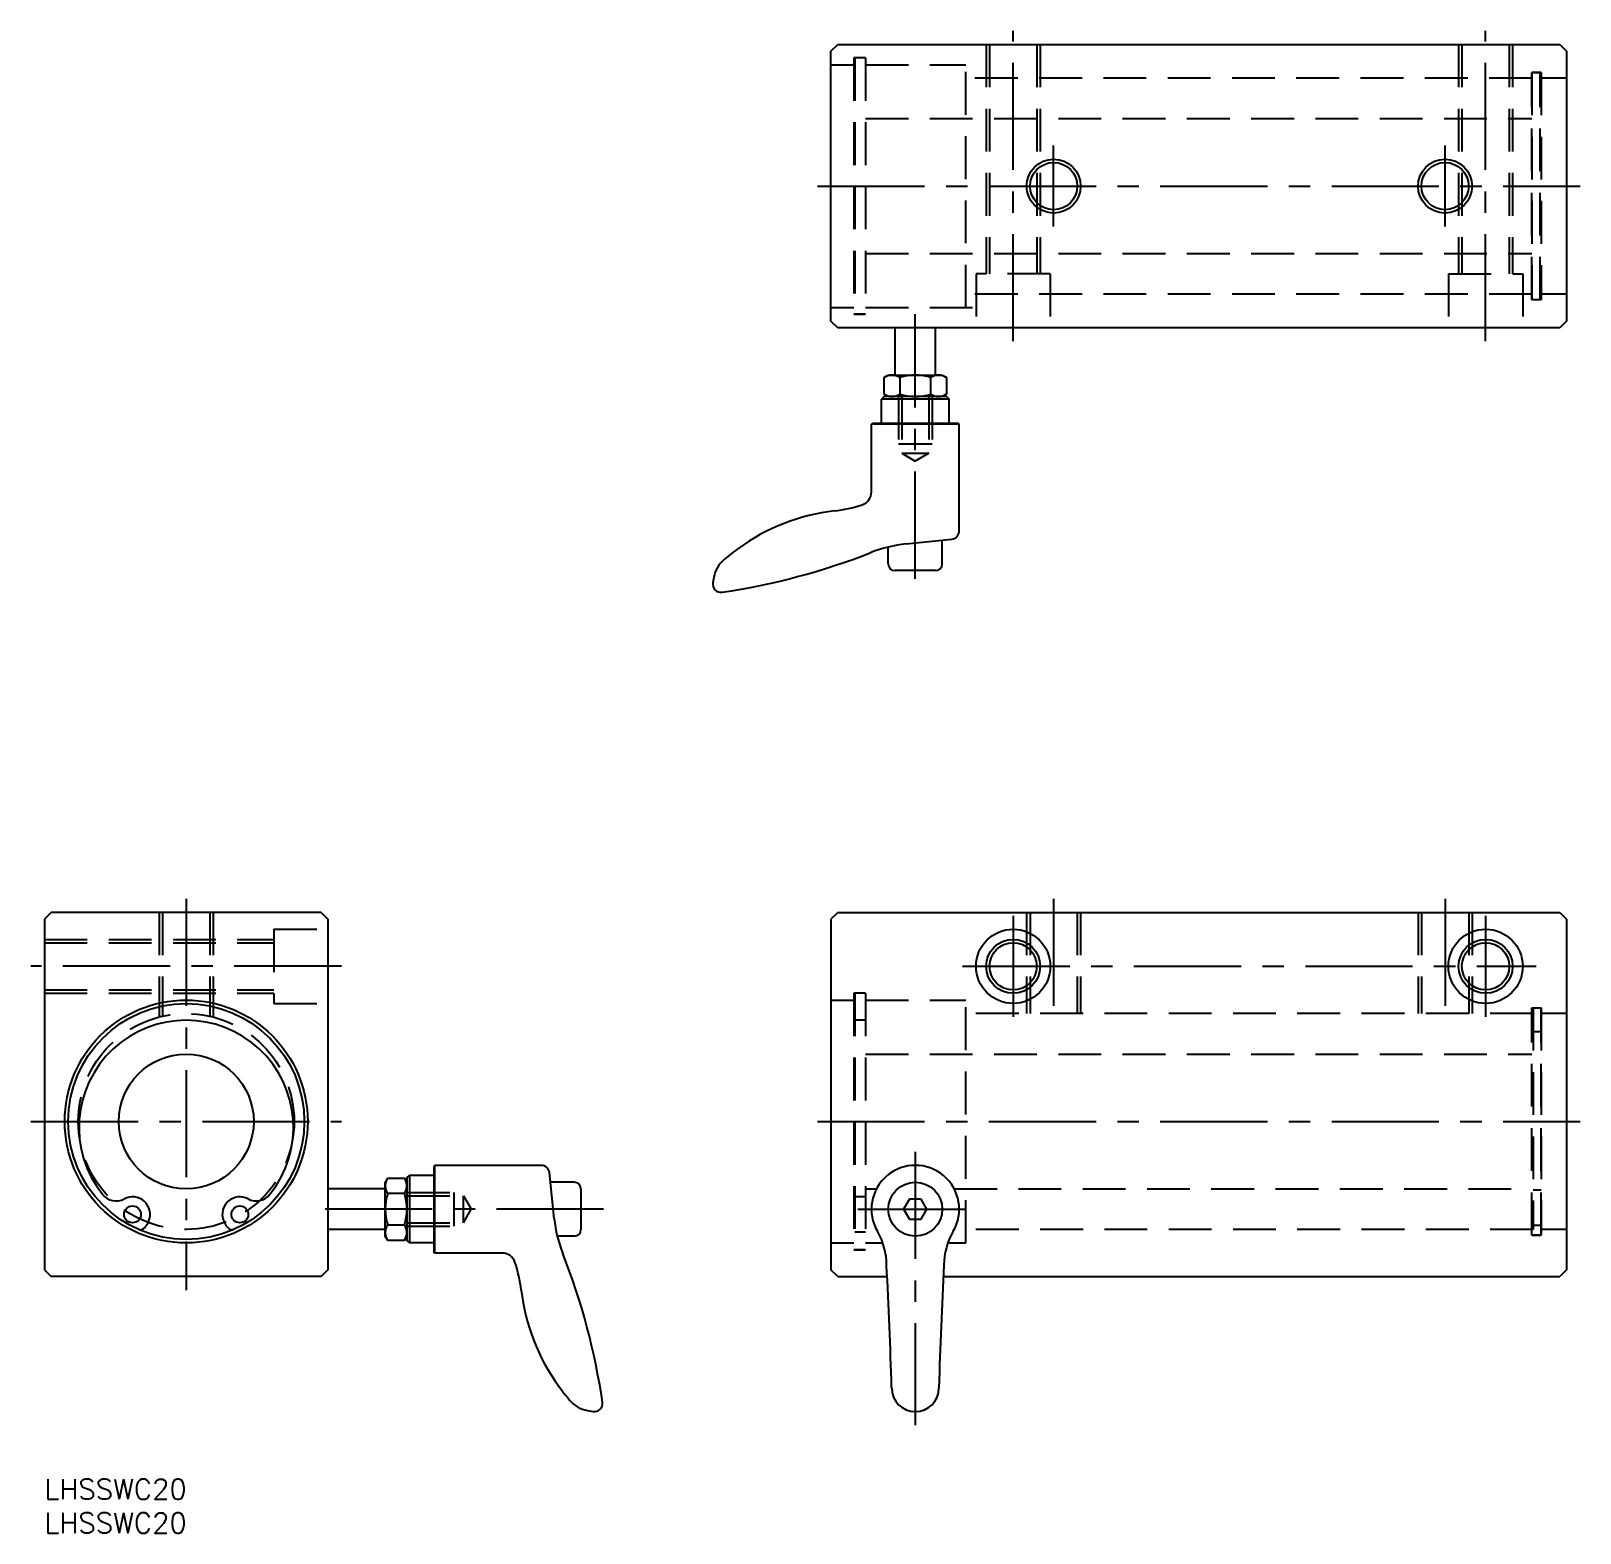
# Model space of a CAD drawing. Extents: x -2 to 228, y -8 to 215.
import ezdxf

# ---------------------------------------------------------------- set-up
doc = ezdxf.new("R2010")
doc.units = 0
doc.header["$LTSCALE"] = 0.5
doc.linetypes.add('CENTER', pattern=[50.8, 31.75, -6.35, 6.35, -6.35])
doc.linetypes.add('DASHED', pattern=[19.05, 12.7, -6.35])
for name, color, linetype in [('MSM_CENTER', 1, 'CENTER'), ('MSM_CONTINUOUS', 7, 'CONTINUOUS'), ('MSM_DASHED', 4, 'DASHED'), ('MSM_NARROW', 5, 'CONTINUOUS'), ('MSM_PART_NUMBER', 7, 'CONTINUOUS')]:
    doc.layers.add(name, color=color, linetype=linetype)
doc.styles.get("Standard").update_dxf_attribs({"font": 'txt.shx', "height": 3, "bigfont": 'bigfont.shx'})

# ---------------------------------------------------------------- blocks, each defined once
blk = doc.blocks.new('*U8')
at = {"layer": 'MSM_PART_NUMBER'}
blk.add_text('LHSSWC20', height=3, dxfattribs=at).set_placement((0, -3))
blk = doc.blocks.new('*U9')
at = {"layer": 'MSM_PART_NUMBER'}
blk.add_text('LHSSWC20', height=3, dxfattribs=at).set_placement((0, -8))

msp = doc.modelspace()

# ---------------------------------------------------------------- linework, layer by layer
at = {"layer": 'MSM_CENTER'}
for p, q in [((143.54, 168.65), (143.54, 214.65)), ((213.54, 168.65), (213.54, 214.65)), ((149.54, 185.65), (149.54, 197.65)), ((207.54, 185.65), (207.54, 197.65)), ((114.54, 191.65), (227.54, 191.65)), ((129.04, 133.45), (129.04, 172.65)), ((21, 86), (21, 28)), ((149.54, 86), (149.54, 67)), ((207.54, 86), (207.54, 67)), ((143.54, 83.5), (143.54, 68.5)), ((213.54, 83.5), (213.54, 68.5)), ((44, 76), (-2, 76)), ((136.04, 76), (221.04, 76)), ((-2, 53), (44, 53)), ((114.54, 53), (227.54, 53)), ((129.04, 48.5), (129.04, 8)), ((82.85, 40), (40, 40)), ((120.54, 40), (137.54, 40))]:
    msp.add_line(p, q, dxfattribs=at)
at = {"layer": 'MSM_CONTINUOUS'}
for p, q in [((116.54, 211.65), (117.54, 212.65)), ((116.54, 171.65), (116.54, 211.65)), ((117.54, 212.65), (224.54, 212.65)), ((224.54, 212.65), (225.54, 211.65)), ((225.54, 211.65), (225.54, 171.65)), ((117.54, 170.65), (116.54, 171.65)), ((224.54, 170.65), (117.54, 170.65)), ((126.04, 163.65), (126.04, 170.65)), ((132.04, 163.65), (132.04, 170.65)), ((225.54, 171.65), (224.54, 170.65)), ((124.42, 163.29), (125.04, 163.65)), ((124.42, 160.8), (124.42, 163.29)), ((125.04, 163.65), (133.04, 163.65)), ((126.73, 163.29), (126.73, 160.8)), ((131.34, 160.8), (131.34, 163.29)), ((133.04, 163.65), (133.65, 163.29)), ((133.65, 163.29), (133.65, 160.8)), ((125.04, 160.45), (124.42, 160.8)), ((125.04, 160.45), (124.42, 160.8)), ((133.65, 160.8), (133.04, 160.45)), ((133.65, 160.8), (133.04, 160.45)), ((124.4, 160.45), (124.04, 160.08)), ((134.04, 160.08), (124.04, 160.08)), ((124.04, 156.45), (124.04, 160.08)), ((133.67, 160.45), (124.4, 160.45)), ((133.04, 160.45), (125.04, 160.45)), ((133.67, 160.45), (134.04, 160.08)), ((134.04, 156.45), (134.04, 160.08)), ((122.54, 156.36), (122.74, 156.45)), ((135.54, 156.36), (122.54, 156.36)), ((122.54, 146.32), (122.54, 156.36)), ((135.33, 156.45), (122.74, 156.45)), ((135.54, 156.36), (135.33, 156.45)), ((135.54, 140.53), (135.54, 156.36)), ((125.04, 135.65), (125.04, 138.16)), ((127.68, 138.61), (134.46, 139.33)), ((133.04, 135.65), (133.04, 139.18)), ((99.2, 133.66), (99.05, 132.85)), ((132.04, 134.65), (126.04, 134.65)), ((1, 84), (0, 83)), ((0, 83), (0, 31)), ((41, 84), (1, 84)), ((41, 84), (42, 83)), ((42, 83), (42, 31)), ((117.54, 84), (116.54, 83)), ((116.54, 83), (116.54, 31)), ((117.54, 84), (224.54, 84)), ((224.54, 84), (225.54, 83)), ((225.54, 83), (225.54, 31)), ((0, 57), (0, 57)), ((57.79, 46.5), (57.7, 46.3)), ((57.7, 46.3), (57.7, 33.7)), ((57.79, 46.5), (57.79, 33.5)), ((73.62, 46.5), (57.79, 46.5)), ((50.5, 44), (50.86, 44.62)), ((50.5, 36), (50.5, 44)), ((50.86, 44.62), (53.34, 44.62)), ((53.34, 44.62), (53.7, 44)), ((53.7, 44.63), (54.07, 45)), ((53.7, 44.63), (53.7, 35.37)), ((54.07, 45), (54.07, 35)), ((57.7, 45), (54.07, 45)), ((75.53, 38.64), (74.81, 45.43)), ((78.5, 44), (74.97, 44)), ((50.5, 43), (42, 43)), ((53.34, 42.31), (50.86, 42.31)), ((79.5, 43), (79.5, 37)), ((128.17, 41.5), (127.3, 40)), ((129.9, 41.5), (128.17, 41.5)), ((130.77, 40), (129.9, 41.5)), ((127.3, 40), (128.17, 38.5)), ((129.9, 38.5), (130.77, 40)), ((15.44, 38.21), (15.48, 38.32)), ((26.52, 38.32), (26.56, 38.21)), ((50.5, 37), (42, 37)), ((50.86, 37.69), (53.34, 37.69)), ((128.17, 38.5), (129.9, 38.5)), ((50.86, 35.38), (50.5, 36)), ((53.34, 35.38), (50.86, 35.38)), ((53.7, 36), (53.34, 35.38)), ((53.7, 35.37), (54.07, 35)), ((57.7, 35), (54.07, 35)), ((78.5, 36), (75.99, 36)), ((57.79, 33.5), (57.7, 33.7)), ((67.82, 33.5), (57.79, 33.5)), ((0, 31), (1, 30)), ((41, 30), (1, 30)), ((42, 31), (41, 30)), ((117.54, 30), (116.54, 31)), ((117.54, 30), (124.87, 30)), ((133.2, 30), (224.54, 30)), ((225.54, 31), (224.54, 30)), ((80.48, 10.16), (81.29, 10.02))]:
    msp.add_line(p, q, dxfattribs=at)
for centre, radius in [((149.54, 191.65), 3.5), ((207.54, 191.65), 3.5), ((143.54, 76), 5.5), ((213.54, 76), 5.5), ((143.54, 76), 3.5), ((213.54, 76), 3.5), ((21, 53), 18), ((21, 53), 17.5), ((21, 53), 10), ((129.04, 40), 4), ((13.05, 39.23), 1.25), ((28.95, 39.23), 1.25)]:
    msp.add_circle(centre, radius, dxfattribs=at)
for centre, radius, start, end in [((125.57, 161.6), 2.04, 55.6158, 124.3842), ((129.04, 156), 7.64, 72.412, 107.588), ((132.5, 161.6), 2.04, 55.6158, 124.3842), ((125.57, 162.49), 2.04, 235.6158, 304.3842), ((125.57, 162.49), 2.04, 235.6158, 304.3842), ((129.04, 168.09), 7.64, 252.412, 287.588), ((129.04, 168.09), 7.64, 252.412, 287.588), ((132.5, 162.49), 2.04, 235.6158, 304.3842), ((132.5, 162.49), 2.04, 235.6158, 304.3842), ((120.54, 146.32), 2, 288.7225, 0), ((120.48, 113.7), 30, 96.5681, 125.9525), ((114.76, 163.37), 20, 276.5681, 288.7225), ((134.34, 140.53), 1.2, 276.0574, 0), ((126.35, 105.6), 40, 125.9525, 129.792), ((129.79, 118.72), 20, 96.0574, 111.4728), ((103.63, 132.88), 4.5, 129.792, 170), ((85.86, 230.39), 100, 278.3651, 291.4728), ((126.04, 135.65), 1, 180, 270), ((132.04, 135.65), 1, 270, 0), ((100.24, 132.65), 1.2, 170, 278.3651), ((21, 52.13), 15.88, 321.3506, 218.6494), ((73.62, 45.3), 1.2, 6.0574, 90), ((129.04, 40), 6.5, 329.7274, 210.2726), ((52.54, 43.46), 2.04, 145.6158, 214.3842), ((51.66, 43.46), 2.04, 325.6158, 34.3842), ((78.5, 43), 1, 0, 90), ((10.63, 43.83), 2.6, 218.6494, 297.7045), ((13.05, 39.23), 2.6, 339.4114, 117.7045), ((28.95, 39.23), 2.6, 62.2955, 200.5886), ((31.37, 43.83), 2.6, 242.2955, 321.3506), ((58.14, 40), 7.64, 162.412, 197.588), ((46.06, 40), 7.64, 342.412, 17.588), ((13.1, 39.09), 2.5, 297.0551, 339.4114), ((28.9, 39.09), 2.5, 200.5886, 242.9449), ((52.54, 36.54), 2.04, 145.6158, 214.3842), ((51.66, 36.54), 2.04, 325.6158, 34.3842), ((95.42, 40.75), 20, 186.0574, 201.4728), ((78.5, 37), 1, 270, 0), ((114.79, 31.68), 10, 0, 30.2726), ((143.29, 31.68), 10, 149.7274, 180), ((67.82, 31.5), 2, 18.7225, 90), ((50.77, 25.72), 20, 6.5681, 18.7225), ((-16.25, -3.17), 100, 8.3651, 21.4728), ((-674.11, -10.38), 800, 1.71041, 3.01374), ((932.18, -10.38), 800, 176.98626, 178.28959), ((100.45, 31.44), 30, 186.5681, 215.9525), ((108.54, 37.31), 40, 215.9525, 219.792), ((81.26, 14.59), 4.5, 219.792, 260), ((129.04, 13.5), 3.5, 180, 0), ((81.5, 11.2), 1.2, 260, 8.3651)]:
    msp.add_arc(centre, radius, start, end, dxfattribs=at)
at = {"layer": 'MSM_DASHED'}
for p, q in [((139.54, 212.65), (139.54, 178.65)), ((140.04, 212.65), (140.04, 178.65)), ((147.04, 212.65), (147.04, 178.65)), ((147.54, 212.65), (147.54, 178.65)), ((209.54, 212.65), (209.54, 178.65)), ((210.04, 212.65), (210.04, 178.65)), ((217.04, 212.65), (217.04, 178.65)), ((217.54, 212.65), (217.54, 178.65)), ((116.54, 209.65), (119.91, 209.65)), ((121.66, 210.65), (119.91, 210.65)), ((119.91, 210.65), (119.91, 172.65)), ((120.06, 210.65, -0.5), (120.06, 172.65)), ((121.66, 210.65), (121.66, 172.65)), ((121.66, 209.65), (136.54, 209.65)), ((136.54, 173.65), (136.54, 209.65)), ((220.42, 207.65), (136.66, 207.65)), ((220.42, 208.5), (220.42, 174.8)), ((221.77, 208.5), (220.42, 208.5)), ((220.42, 174.8), (220.42, 208.5)), ((220.42, 208.5, -1.3), (221.77, 208.5, -1.3)), ((221.62, 174.8), (221.62, 208.5)), ((221.77, 208.5, -0.1), (221.77, 174.8, -0.1)), ((225.54, 207.65), (221.77, 207.65)), ((121.66, 201.65), (220.42, 201.65)), ((121.66, 181.65), (220.42, 181.65)), ((149.04, 178.65), (138.04, 178.65)), ((138.04, 178.65), (138.04, 170.65)), ((149.04, 178.65), (149.04, 170.65)), ((208.04, 178.65), (208.04, 170.65)), ((208.04, 178.65), (219.04, 178.65)), ((219.04, 178.65), (219.04, 170.65)), ((220.42, 175.65), (136.66, 175.65)), ((221.77, 174.8), (220.42, 174.8)), ((221.77, 174.8, -1.3), (220.42, 174.8, -1.3)), ((225.54, 175.65), (221.77, 175.65)), ((116.54, 173.65), (119.91, 173.65)), ((119.91, 172.65), (121.66, 172.65)), ((121.66, 172.65), (119.91, 172.65)), ((121.66, 173.65), (138.04, 173.65)), ((126.54, 160.45), (126.54, 153.45)), ((127.04, 160.45), (127.04, 152.05)), ((131.04, 160.45), (131.04, 152.05)), ((131.54, 160.45), (131.54, 153.45)), ((126.54, 153.45), (131.54, 153.45)), ((127.04, 152.05), (129.04, 150.89)), ((127.04, 152.05), (131.04, 152.05)), ((131.04, 152.05), (129.04, 150.89)), ((17, 84), (17, 68.49)), ((17.5, 84), (17.5, 68.61)), ((24.5, 84), (24.5, 68.61)), ((25, 84), (25, 68.49)), ((145.54, 84), (145.54, 69)), ((146.04, 84), (146.04, 69)), ((153.04, 84), (153.04, 69)), ((153.54, 84), (153.54, 69)), ((203.54, 84), (203.54, 69)), ((204.04, 84), (204.04, 69)), ((211.04, 84), (211.04, 69)), ((211.54, 84), (211.54, 69)), ((34, 81.5), (34, 70.5)), ((34, 81.5), (42, 81.5)), ((0, 80), (34, 80)), ((0, 79.5), (34, 79.5)), ((0, 72.5), (34, 72.5)), ((0, 72), (34, 72)), ((121.66, 72), (119.91, 72)), ((119.91, 72), (119.91, 34)), ((120.06, 72, -0.5), (120.06, 36.59, -0.5)), ((121.66, 72), (121.66, 34)), ((34, 70.5), (42, 70.5)), ((116.54, 71), (119.91, 71)), ((121.66, 71), (136.54, 71)), ((136.54, 35), (136.54, 71)), ((220.57, 69), (136.66, 69)), ((220.42, 69.85), (221.77, 69.85)), ((220.42, 69.85, -1.3), (221.77, 69.85, -1.3)), ((220.42, 36.15, -0.1), (220.42, 69.85, -0.1)), ((220.57, 69.85), (220.57, 37)), ((221.77, 36.15), (221.77, 69.85)), ((221.77, 69.85), (221.77, 36.15)), ((225.54, 69), (221.77, 69)), ((121.66, 68), (120.06, 68)), ((220.57, 66.35, -1.3), (221.77, 66.35, -1.3)), ((121.66, 63), (220.42, 63)), ((53.7, 42.5), (60.7, 42.5)), ((53.7, 42), (62.1, 42)), ((60.7, 37.5), (60.7, 42.5)), ((62.1, 38), (62.1, 42)), ((62.1, 42), (63.25, 40)), ((121.66, 41.83), (120.16, 41.83)), ((121.66, 43), (123.27, 43)), ((134.8, 43), (220.42, 43)), ((220.57, 42.89, -1.3), (221.77, 42.89, -1.3)), ((62.1, 38), (63.25, 40)), ((53.7, 38), (62.1, 38)), ((53.7, 37.5), (60.7, 37.5)), ((220.57, 37), (136.66, 37)), ((220.57, 37.65, -1.3), (221.77, 37.65, -1.3)), ((225.54, 37), (221.77, 37)), ((116.54, 35), (119.91, 35)), ((121.66, 36.59), (120.06, 36.59)), ((121.66, 35), (124.22, 35)), ((133.85, 35), (136.54, 35)), ((220.42, 36.15), (221.77, 36.15)), ((221.77, 36.15, -1.3), (220.42, 36.15, -1.3)), ((119.91, 34), (121.66, 34)), ((121.66, 34), (119.91, 34))]:
    msp.add_line(p, q, dxfattribs=at)
msp.add_circle((21, 53), 16, dxfattribs=at)
at = {"layer": 'MSM_NARROW'}
for centre in [(149.54, 191.65), (207.54, 191.65), (143.54, 76), (213.54, 76)]:
    msp.add_circle(centre, 4, dxfattribs=at)

# ---------------------------------------------------------------- block references
at = {"layer": 'MSM_CONTINUOUS'}
for name in ['*U8', '*U9']:
    msp.add_blockref(name, (0, 0), dxfattribs=at)

doc.saveas('drawing.dxf')
